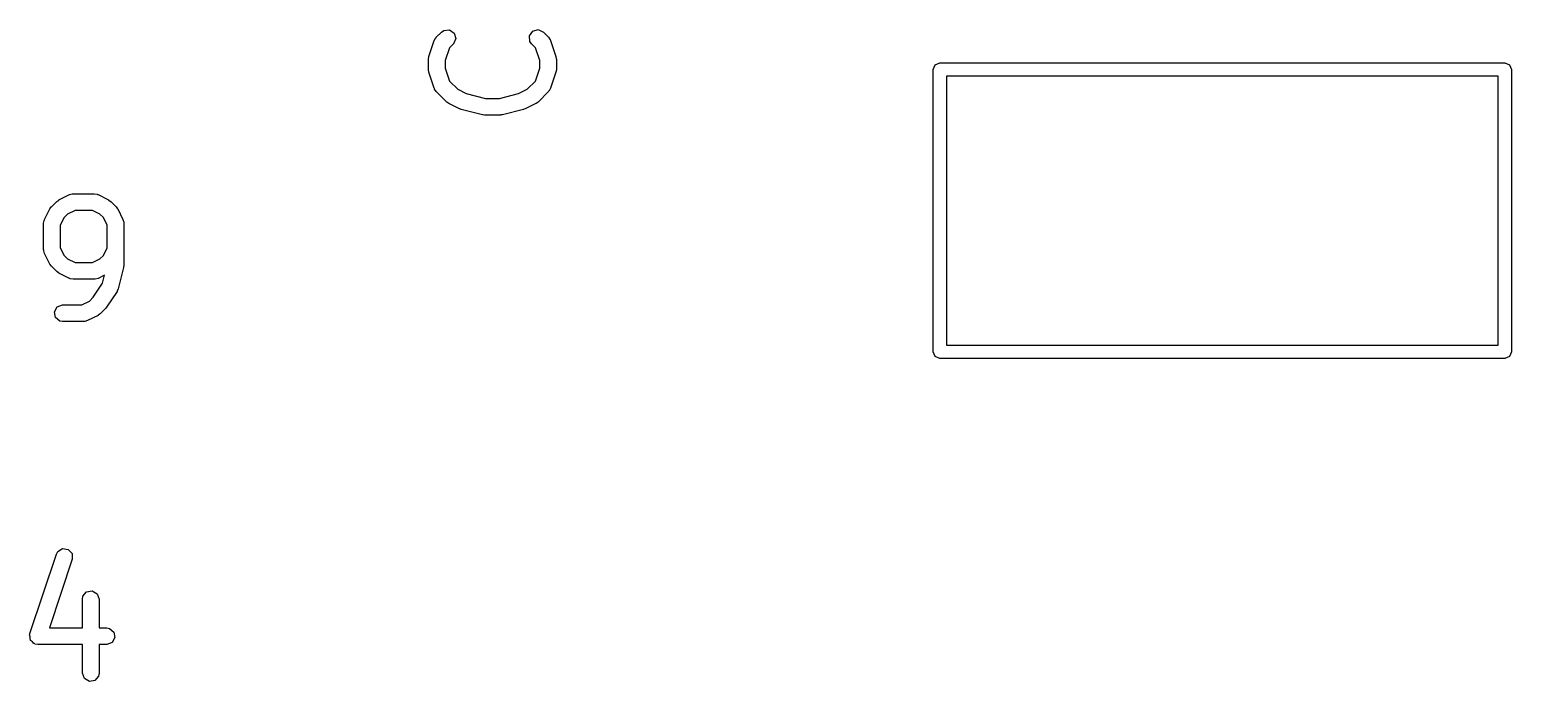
# Model space of a CAD drawing. Extents: x 50 to 157, y -175 to -22.
# Drawn here: x 64.46 to 77.78, y -153.33 to -147.47 of the extents above; entities that cross this region are included whole.
import ezdxf

# ---------------------------------------------------------------- set-up
doc = ezdxf.new("R2010")
doc.units = 0
doc.layers.add('BLACK', color=7, linetype='CONTINUOUS')

msp = doc.modelspace()

# ---------------------------------------------------------------- linework, layer by layer
at = {"layer": 'BLACK', "linetype": 'CONTINUOUS'}
for p, q in [((68.116, -147.538), (68.1636, -147.491)), ((68.1636, -147.491), (68.1849, -147.476)), ((68.1849, -147.476), (68.236, -147.471)), ((68.236, -147.471), (68.2781, -147.501)), ((68.2781, -147.501), (68.2913, -147.55)), ((68.9537, -147.524), (68.9831, -147.482)), ((68.9831, -147.482), (69.0327, -147.469)), ((69.0327, -147.469), (69.0792, -147.491)), ((69.0792, -147.491), (69.1268, -147.538)), ((68.0502, -147.711), (68.0978, -147.568)), ((68.0978, -147.568), (68.1103, -147.545)), ((68.1103, -147.545), (68.1141, -147.543)), ((68.1141, -147.543), (68.116, -147.538)), ((68.2346, -147.632), (68.1964, -147.747)), ((68.2697, -147.597), (68.2346, -147.632)), ((68.2913, -147.55), (68.2697, -147.597)), ((68.9582, -147.576), (68.9537, -147.524)), ((68.9731, -147.597), (68.9582, -147.576)), ((69.0082, -147.632), (68.9731, -147.597)), ((69.0464, -147.747), (69.0082, -147.632)), ((69.1268, -147.538), (69.1417, -147.56)), ((69.1417, -147.56), (69.1421, -147.564)), ((69.1421, -147.564), (69.1449, -147.568)), ((69.1449, -147.568), (69.1925, -147.711)), ((68.0464, -147.734), (68.0503, -147.712)), ((68.0464, -147.83), (68.0464, -147.734)), ((68.0503, -147.712), (68.0502, -147.711)), ((68.1964, -147.747), (68.1964, -147.817)), ((69.0464, -147.817), (69.0464, -147.747)), ((69.1925, -147.711), (69.1958, -147.733)), ((69.1958, -147.733), (69.1964, -147.734)), ((69.1964, -147.734), (69.1964, -147.83)), ((68.0469, -147.831), (68.0464, -147.83)), ((68.0502, -147.853), (68.0469, -147.831)), ((68.0978, -147.996), (68.0502, -147.853)), ((68.1964, -147.817), (68.2346, -147.932)), ((69.0082, -147.932), (69.0464, -147.817)), ((69.1925, -147.853), (69.1449, -147.996)), ((69.1964, -147.83), (69.1925, -147.852)), ((69.1925, -147.852), (69.1925, -147.853)), ((72.584, -147.828), (72.6016, -147.786)), ((72.584, -150.368), (72.584, -147.828)), ((72.6016, -147.786), (72.644, -147.768)), ((72.644, -147.768), (77.724, -147.768)), ((72.704, -147.888), (72.704, -150.308)), ((77.664, -147.888), (72.704, -147.888)), ((77.664, -150.308), (77.664, -147.888)), ((77.724, -147.768), (77.7664, -147.786)), ((77.7664, -147.786), (77.784, -147.828)), ((77.784, -147.828), (77.784, -150.368)), ((68.1006, -148), (68.0978, -147.996)), ((68.101, -148.004), (68.1006, -148)), ((68.116, -148.025), (68.101, -148.004)), ((68.2112, -148.121), (68.116, -148.025)), ((68.2346, -147.932), (68.3087, -148.006)), ((68.3087, -148.006), (68.3857, -148.045)), ((68.8571, -148.045), (68.9341, -148.006)), ((68.9341, -148.006), (69.0082, -147.932)), ((69.1268, -148.025), (69.0316, -148.121)), ((69.1287, -148.021), (69.1268, -148.025)), ((69.1325, -148.019), (69.1287, -148.021)), ((69.1449, -147.996), (69.1325, -148.019)), ((68.2127, -148.121), (68.2112, -148.121)), ((68.2307, -148.135), (68.2127, -148.121)), ((68.3259, -148.182), (68.2307, -148.135)), ((68.3857, -148.045), (68.5592, -148.088)), ((68.5592, -148.088), (68.6836, -148.088)), ((68.6836, -148.088), (68.8571, -148.045)), ((69.0121, -148.135), (68.9168, -148.182)), ((69.0132, -148.134), (69.0121, -148.135)), ((69.0316, -148.121), (69.0132, -148.134)), ((68.3295, -148.183), (68.3259, -148.182)), ((68.3413, -148.188), (68.3295, -148.183)), ((68.5318, -148.236), (68.3413, -148.188)), ((68.5352, -148.235), (68.5318, -148.236)), ((68.55, -148.238), (68.5352, -148.235)), ((68.6928, -148.238), (68.55, -148.238)), ((68.6961, -148.237), (68.6928, -148.238)), ((68.711, -148.236), (68.6961, -148.237)), ((68.9015, -148.188), (68.711, -148.236)), ((68.9044, -148.186), (68.9015, -148.188)), ((68.9168, -148.182), (68.9044, -148.186)), ((64.7222, -149.001), (64.8174, -148.953)), ((64.8174, -148.953), (64.8424, -148.946)), ((64.8424, -148.946), (64.8467, -148.947)), ((64.8467, -148.947), (64.851, -148.945)), ((64.851, -148.945), (65.0414, -148.945)), ((65.0414, -148.945), (65.0671, -148.95)), ((65.0671, -148.95), (65.0705, -148.953)), ((65.0705, -148.953), (65.075, -148.953)), ((65.075, -148.953), (65.1702, -149.001)), ((64.5934, -149.177), (64.641, -149.082)), ((64.641, -149.082), (64.6544, -149.064)), ((64.6544, -149.064), (64.6551, -149.063)), ((64.6551, -149.063), (64.7027, -149.015)), ((64.7027, -149.015), (64.721, -149.002)), ((64.721, -149.002), (64.7222, -149.001)), ((64.8687, -149.095), (64.8001, -149.13)), ((65.0237, -149.095), (64.8687, -149.095)), ((65.0922, -149.13), (65.0237, -149.095)), ((65.1702, -149.001), (65.1882, -149.014)), ((65.1882, -149.014), (65.1897, -149.015)), ((65.1897, -149.015), (65.2373, -149.063)), ((65.2373, -149.063), (65.2502, -149.081)), ((65.2502, -149.081), (65.2514, -149.082)), ((65.2514, -149.082), (65.299, -149.177)), ((64.5855, -149.211), (64.59, -149.185)), ((64.5855, -149.449), (64.5855, -149.211)), ((64.59, -149.185), (64.5929, -149.182)), ((64.5929, -149.182), (64.5934, -149.177)), ((64.7697, -149.16), (64.7355, -149.229)), ((64.7355, -149.229), (64.7355, -149.431)), ((64.8001, -149.13), (64.7697, -149.16)), ((65.1226, -149.16), (65.0922, -149.13)), ((65.1569, -149.229), (65.1226, -149.16)), ((65.1569, -149.431), (65.1569, -149.229)), ((65.299, -149.177), (65.3064, -149.202)), ((65.3064, -149.202), (65.3054, -149.207)), ((65.3054, -149.207), (65.3069, -149.211)), ((65.3069, -149.211), (65.3069, -149.592)), ((64.587, -149.453), (64.5855, -149.449)), ((64.586, -149.458), (64.587, -149.453)), ((64.5934, -149.482), (64.586, -149.458)), ((64.641, -149.578), (64.5934, -149.482)), ((64.7355, -149.431), (64.7697, -149.5)), ((65.1226, -149.5), (65.1569, -149.431)), ((64.6422, -149.579), (64.641, -149.578)), ((64.6551, -149.597), (64.6422, -149.579)), ((64.7027, -149.645), (64.6551, -149.597)), ((64.7697, -149.5), (64.8001, -149.53)), ((64.8001, -149.53), (64.8687, -149.564)), ((64.8687, -149.564), (65.0237, -149.564)), ((65.0237, -149.564), (65.0922, -149.53)), ((65.0922, -149.53), (65.1226, -149.5)), ((65.3047, -149.61), (65.257, -149.8)), ((65.3069, -149.592), (65.3043, -149.607)), ((65.3043, -149.607), (65.3047, -149.61)), ((64.7042, -149.646), (64.7027, -149.645)), ((64.7222, -149.659), (64.7042, -149.646)), ((64.8174, -149.707), (64.7222, -149.659)), ((64.8219, -149.707), (64.8174, -149.707)), ((64.8253, -149.71), (64.8219, -149.707)), ((64.851, -149.714), (64.8253, -149.71)), ((65.0414, -149.714), (64.851, -149.714)), ((65.0308, -149.877), (65.1147, -149.751)), ((65.0456, -149.713), (65.0414, -149.714)), ((65.05, -149.714), (65.0456, -149.713)), ((65.075, -149.707), (65.05, -149.714)), ((65.1332, -149.677), (65.075, -149.707)), ((65.1147, -149.751), (65.1332, -149.677)), ((64.997, -149.911), (65.0308, -149.877)), ((65.2467, -149.824), (65.1515, -149.967)), ((65.2468, -149.823), (65.2467, -149.824)), ((65.257, -149.8), (65.2468, -149.823)), ((64.6819, -150.007), (64.7075, -149.963)), ((64.6908, -150.058), (64.6819, -150.007)), ((64.7075, -149.963), (64.7557, -149.945)), ((64.7557, -149.945), (64.9285, -149.945)), ((64.9285, -149.945), (64.997, -149.911)), ((65.0945, -150.026), (65.0761, -150.039)), ((65.1421, -149.978), (65.0945, -150.026)), ((65.1436, -149.975), (65.1421, -149.978)), ((65.1515, -149.967), (65.1436, -149.975)), ((64.7301, -150.091), (64.6908, -150.058)), ((64.7557, -150.095), (64.7301, -150.091)), ((64.9462, -150.095), (64.7557, -150.095)), ((64.9504, -150.094), (64.9462, -150.095)), ((64.9548, -150.095), (64.9504, -150.094)), ((64.9797, -150.087), (64.9548, -150.095)), ((65.075, -150.04), (64.9797, -150.087)), ((65.0761, -150.039), (65.075, -150.04)), ((72.6016, -150.41), (72.584, -150.368)), ((72.644, -150.428), (72.6016, -150.41)), ((77.724, -150.428), (72.644, -150.428)), ((72.704, -150.308), (77.664, -150.308)), ((77.7664, -150.41), (77.724, -150.428)), ((77.784, -150.368), (77.7664, -150.41)), ((64.7004, -152.187), (64.7128, -152.164)), ((64.7128, -152.164), (64.7565, -152.137)), ((64.7565, -152.137), (64.8073, -152.145)), ((64.8073, -152.145), (64.8413, -152.183)), ((64.4623, -152.901), (64.7004, -152.187)), ((64.8427, -152.234), (64.6375, -152.85)), ((64.8413, -152.183), (64.8427, -152.234)), ((64.9392, -152.566), (64.9722, -152.527)), ((64.9722, -152.527), (65.0227, -152.518)), ((65.0227, -152.518), (65.0671, -152.544)), ((65.0671, -152.544), (65.0847, -152.592)), ((64.9347, -152.592), (64.9392, -152.566)), ((64.9347, -152.85), (64.9347, -152.592)), ((65.0847, -152.592), (65.0847, -152.85)), ((64.4596, -152.912), (64.4625, -152.907)), ((64.4632, -152.932), (64.4596, -152.912)), ((64.4625, -152.907), (64.4623, -152.901)), ((64.4637, -152.953), (64.4632, -152.932)), ((64.4675, -152.957), (64.4637, -152.953)), ((64.4685, -152.963), (64.4675, -152.957)), ((64.4842, -152.976), (64.4685, -152.963)), ((64.6375, -152.85), (64.9347, -152.85)), ((65.0847, -152.85), (65.1525, -152.85)), ((65.1525, -152.85), (65.1782, -152.855)), ((65.1782, -152.855), (65.2175, -152.888)), ((65.2264, -152.938), (65.2007, -152.982)), ((65.2175, -152.888), (65.2264, -152.938)), ((64.4978, -152.991), (64.4842, -152.976)), ((64.5034, -152.992), (64.4978, -152.991)), ((64.5078, -152.996), (64.5034, -152.992)), ((64.5335, -153), (64.5078, -152.996)), ((64.9347, -153), (64.5335, -153)), ((64.9347, -153.258), (64.9347, -153)), ((65.1525, -153), (65.0847, -153)), ((65.0847, -153), (65.0847, -153.258)), ((65.2007, -152.982), (65.1525, -153)), ((64.9522, -153.307), (64.9347, -153.258)), ((64.9966, -153.332), (64.9522, -153.307)), ((65.0472, -153.323), (64.9966, -153.332)), ((65.0801, -153.284), (65.0472, -153.323)), ((65.0847, -153.258), (65.0801, -153.284))]:
    msp.add_line(p, q, dxfattribs=at)

doc.saveas('drawing.dxf')
